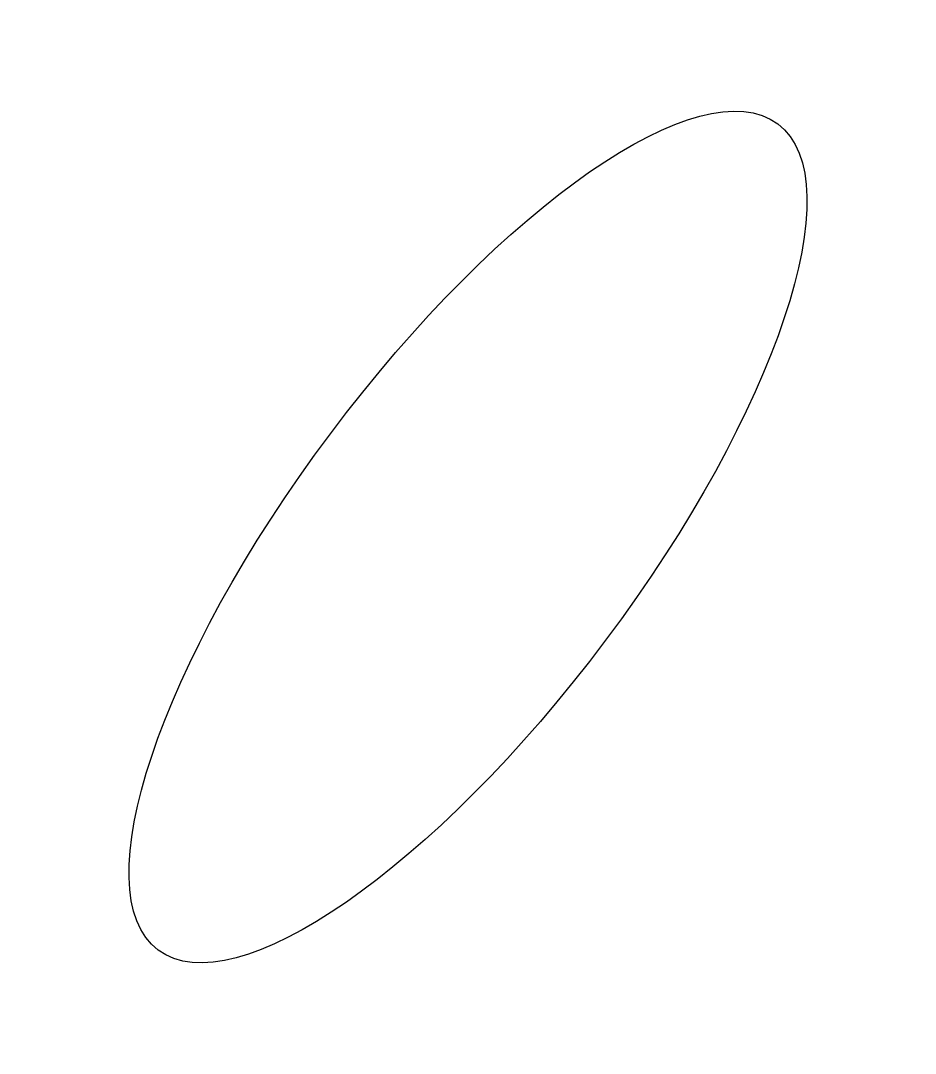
# Model space of a CAD drawing. Extents: x -4.2 to 6.2, y -3 to 9.
import ezdxf

# ---------------------------------------------------------------- set-up
doc = ezdxf.new("R2010")
doc.units = 0
doc.header["$MEASUREMENT"] = 0

# ---------------------------------------------------------------- blocks, each defined once
blk = doc.blocks.new('PROBE_NONUNIFORM_SCALE_ROTATED_001_L2')
blk.add_circle((1, 1), 2)
blk = doc.blocks.new('PROBE_NONUNIFORM_SCALE_ROTATED_001_L1')
at = {"xscale": 3}
blk.add_blockref('PROBE_NONUNIFORM_SCALE_ROTATED_001_L2', (0, 0), dxfattribs=at)

msp = doc.modelspace()

# ---------------------------------------------------------------- block references
at = {"rotation": 53.13010235415598}
msp.add_blockref('PROBE_NONUNIFORM_SCALE_ROTATED_001_L1', (0, 0), dxfattribs=at)

doc.saveas('drawing.dxf')
